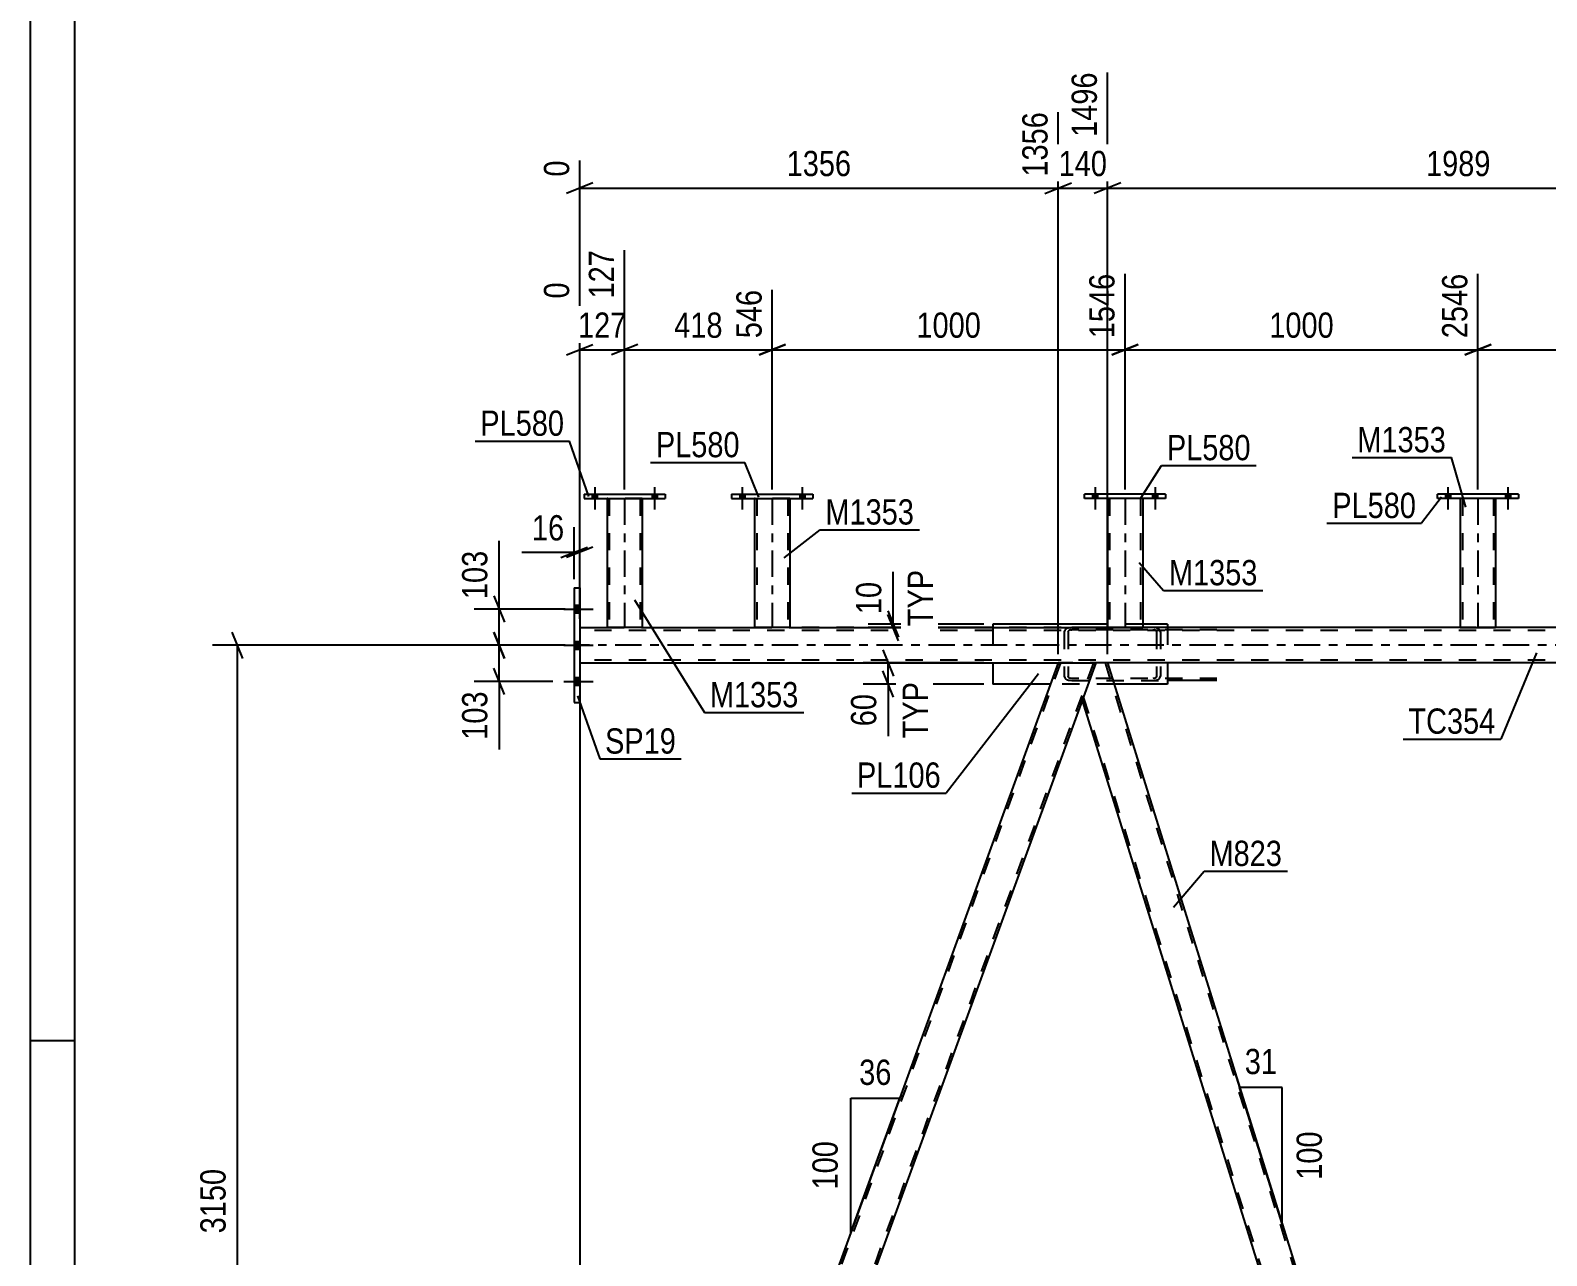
# Model space of a CAD drawing. Header units: millimetres. Extents: x -857 to 332, y -866 to -25.
# Drawn here: x -856.6 to -684.7, y -741.4 to -602.5 of the extents above; entities that cross this region are included whole.
import ezdxf

# ---------------------------------------------------------------- set-up
doc = ezdxf.new("R2010")
doc.units = ezdxf.units.MM
doc.linetypes.add('DXK_LINE_DOT2', pattern=[3.9198, 1.9599, -1.9599])
doc.linetypes.add('DXK_LINE_DOT3', pattern=[5.9187, 2.979, -0.9799, 0.9799, -0.9799])
doc.styles.add('Arial Narrow', font='ARIALN.TTF', dxfattribs={"height": 0.2})

# ---------------------------------------------------------------- blocks, each defined once
blk = doc.blocks.new('Unknown-570388934-1134')
at = {"color": 5, "linetype": 'Continuous'}
for p, q in [((-856.65, -25.05), (-856.65, -866.05)), ((-851.65, -30.05), (-851.65, -861.05)), ((-851.65, -717.05), (-856.65, -717.05))]:
    blk.add_line(p, q, dxfattribs=at)
blk = doc.blocks.new('Bolt-570388934-6770 - 6647')
at = {"linetype": 'Continuous'}
for points in [[(-735.66, -655.11), (-736.22, -655.11), (-736.22, -655.59), (-735.66, -655.59)], [(-735.66, -655.11), (-736.22, -655.11), (-736.22, -655.59), (-735.66, -655.59)], [(-728.86, -655.11), (-729.42, -655.11), (-729.42, -655.59), (-728.86, -655.59)], [(-728.86, -655.11), (-729.42, -655.11), (-729.42, -655.59), (-728.86, -655.59)]]:
    blk.add_hatch(color=1, dxfattribs=at).paths.add_polyline_path(points)
at = {"color": 1, "linetype": 'Continuous'}
for p, q in [((-735.94, -654.31), (-735.94, -656.83)), ((-735.94, -654.31), (-735.94, -656.83)), ((-729.14, -654.31), (-729.14, -656.83)), ((-729.14, -654.31), (-729.14, -656.83)), ((-736.22, -655.11), (-736.22, -655.59)), ((-736.22, -655.11), (-736.22, -655.59)), ((-735.66, -655.11), (-735.66, -655.59)), ((-735.66, -655.11), (-735.66, -655.59)), ((-729.42, -655.11), (-729.42, -655.59)), ((-729.42, -655.11), (-729.42, -655.59)), ((-728.86, -655.11), (-728.86, -655.59)), ((-728.86, -655.11), (-728.86, -655.59))]:
    blk.add_line(p, q, dxfattribs=at)
blk = doc.blocks.new('Bolt-570388934-6667 - 6647')
at = {"linetype": 'Continuous'}
for points in [[(-795, -667.69), (-795, -668.57), (-794.36, -668.57), (-794.36, -667.69)], [(-795, -667.69), (-795, -668.57), (-794.36, -668.57), (-794.36, -667.69)], [(-795, -667.69), (-795, -668.57), (-794.36, -668.57), (-794.36, -667.69)], [(-795, -671.79), (-795, -672.67), (-794.36, -672.67), (-794.36, -671.79)], [(-795, -671.79), (-795, -672.67), (-794.36, -672.67), (-794.36, -671.79)], [(-795, -675.89), (-795, -676.77), (-794.36, -676.77), (-794.36, -675.89)], [(-795, -675.89), (-795, -676.77), (-794.36, -676.77), (-794.36, -675.89)], [(-795, -675.89), (-795, -676.77), (-794.36, -676.77), (-794.36, -675.89)]]:
    blk.add_hatch(color=1, dxfattribs=at).paths.add_polyline_path(points)
at = {"color": 1, "linetype": 'Continuous'}
for p, q in [((-796.16, -668.13), (-792.84, -668.13)), ((-796.16, -668.13), (-792.84, -668.13)), ((-796.16, -668.13), (-792.84, -668.13)), ((-795, -667.69), (-794.36, -667.69)), ((-795, -667.69), (-794.36, -667.69)), ((-795, -667.69), (-794.36, -667.69)), ((-795, -668.57), (-794.36, -668.57)), ((-795, -668.57), (-794.36, -668.57)), ((-795, -668.57), (-794.36, -668.57)), ((-795, -671.79), (-794.36, -671.79)), ((-795, -671.79), (-794.36, -671.79)), ((-796.16, -672.23), (-792.84, -672.23)), ((-796.16, -672.23), (-792.84, -672.23)), ((-795, -672.67), (-794.36, -672.67)), ((-795, -672.67), (-794.36, -672.67)), ((-796.16, -676.33), (-792.84, -676.33)), ((-796.16, -676.33), (-792.84, -676.33)), ((-796.16, -676.33), (-792.84, -676.33)), ((-795, -675.89), (-794.36, -675.89)), ((-795, -675.89), (-794.36, -675.89)), ((-795, -675.89), (-794.36, -675.89)), ((-795, -676.77), (-794.36, -676.77)), ((-795, -676.77), (-794.36, -676.77)), ((-795, -676.77), (-794.36, -676.77))]:
    blk.add_line(p, q, dxfattribs=at)
blk = doc.blocks.new('Part-570388934-6789 - 6647')
at = {"color": 7, "linetype": 'DXK_LINE_DOT2'}
for p, q in [((-738.57, -670.23), (-738.9, -670.26)), ((-722.12, -670.23), (-738.57, -670.23)), ((-729.07, -670.26), (-729.4, -670.23)), ((-739.38, -670.52), (-739.44, -670.71)), ((-739.44, -670.71), (-739.44, -675.75)), ((-739.01, -670.71), (-738.97, -670.62)), ((-739.01, -670.71), (-739.01, -675.75)), ((-738.74, -670.49), (-738.57, -670.47)), ((-722.12, -670.47), (-738.57, -670.47)), ((-729.4, -670.47), (-729.23, -670.49)), ((-729, -670.62), (-728.96, -670.71)), ((-728.96, -670.71), (-728.96, -675.75)), ((-728.53, -670.71), (-728.59, -670.52)), ((-728.53, -670.71), (-728.53, -675.75)), ((-739.44, -675.75), (-739.38, -675.93)), ((-738.97, -675.84), (-739.01, -675.75)), ((-738.9, -676.19), (-738.57, -676.23)), ((-738.57, -675.99), (-738.74, -675.97)), ((-722.12, -675.99), (-738.57, -675.99)), ((-738.57, -676.23), (-727.73, -676.23)), ((-729.23, -675.97), (-729.4, -675.99)), ((-729.4, -676.23), (-729.07, -676.19)), ((-728.96, -675.75), (-729, -675.84)), ((-728.59, -675.93), (-728.53, -675.75))]:
    blk.add_line(p, q, dxfattribs=at)
at = {"color": 2, "linetype": 'Continuous'}
blk.add_line((-722.12, -676.23), (-727.73, -676.23), dxfattribs=at)
at = {"color": 7, "linetype": 'DXK_LINE_DOT2'}
for centre, radius, start, end in [((-738.77, -671.07), 0.817, 99.5183, 138.064), ((-729.2, -671.07), 0.817, 41.9361, 80.4818), ((-738.67, -670.89), 0.409, 99.5183, 138.064), ((-729.3, -670.89), 0.409, 41.9361, 80.4818), ((-738.77, -675.39), 0.817, 221.9361, 260.4818), ((-738.67, -675.57), 0.409, 221.9361, 260.4818), ((-729.3, -675.57), 0.409, 279.5183, 318.064), ((-729.2, -675.39), 0.817, 279.5183, 318.064)]:
    blk.add_arc(centre, radius, start, end, dxfattribs=at)
blk = doc.blocks.new('Part-570388934-6737 - 6647')
at = {"color": 2, "linetype": 'Continuous'}
for p, q in [((-794.36, -670.23), (-791.27, -670.23)), ((-787.27, -670.23), (-774.54, -670.23)), ((-770.54, -670.23), (-734.54, -670.23)), ((-694.54, -670.23), (-730.54, -670.23)), ((-654.54, -670.23), (-690.54, -670.23)), ((-794.36, -674.23), (-740.13, -674.23)), ((-654.99, -674.23), (-734.55, -674.23))]:
    blk.add_line(p, q, dxfattribs=at)
at = {"color": 7, "linetype": 'DXK_LINE_DOT2'}
for p, q in [((-794.36, -670.23), (-794.36, -674.23)), ((-791.27, -670.23), (-787.27, -670.23)), ((-112.62, -670.23), (-774.54, -670.23)), ((-774.54, -670.23), (-770.54, -670.23)), ((-730.54, -670.23), (-734.54, -670.23)), ((-690.54, -670.23), (-694.54, -670.23)), ((-112.62, -670.55), (-794.36, -670.55)), ((-112.62, -673.91), (-794.36, -673.91)), ((-734.55, -674.23), (-740.13, -674.23))]:
    blk.add_line(p, q, dxfattribs=at)
at = {"color": 7, "linetype": 'DXK_LINE_DOT3'}
blk.add_line((-112.62, -672.23), (-794.36, -672.23), dxfattribs=at)
blk = doc.blocks.new('Bolt-570388934-6817 - 6647')
at = {"linetype": 'Continuous'}
for points in [[(-792.39, -655.11), (-792.95, -655.11), (-792.95, -655.59), (-792.39, -655.59)], [(-792.39, -655.11), (-792.95, -655.11), (-792.95, -655.59), (-792.39, -655.59)], [(-785.59, -655.11), (-786.15, -655.11), (-786.15, -655.59), (-785.59, -655.59)], [(-785.59, -655.11), (-786.15, -655.11), (-786.15, -655.59), (-785.59, -655.59)]]:
    blk.add_hatch(color=1, dxfattribs=at).paths.add_polyline_path(points)
at = {"color": 1, "linetype": 'Continuous'}
for p, q in [((-792.67, -654.31), (-792.67, -656.83)), ((-792.67, -654.31), (-792.67, -656.83)), ((-785.87, -654.31), (-785.87, -656.83)), ((-785.87, -654.31), (-785.87, -656.83)), ((-792.95, -655.11), (-792.95, -655.59)), ((-792.95, -655.11), (-792.95, -655.59)), ((-792.39, -655.11), (-792.39, -655.59)), ((-792.39, -655.11), (-792.39, -655.59)), ((-786.15, -655.11), (-786.15, -655.59)), ((-786.15, -655.11), (-786.15, -655.59)), ((-785.59, -655.11), (-785.59, -655.59)), ((-785.59, -655.11), (-785.59, -655.59))]:
    blk.add_line(p, q, dxfattribs=at)
blk = doc.blocks.new('Part-570388934-7149 - 6647')
at = {"color": 2, "linetype": 'Continuous'}
for p, q in [((-734.54, -655.59), (-734.54, -670.23)), ((-730.54, -655.59), (-730.54, -670.23)), ((-734.54, -670.23), (-730.54, -670.23))]:
    blk.add_line(p, q, dxfattribs=at)
at = {"color": 7, "linetype": 'DXK_LINE_DOT2'}
for p, q in [((-730.54, -655.59), (-734.54, -655.59)), ((-734.54, -655.59), (-734.5, -655.59)), ((-734.3, -655.59), (-734.3, -670.23)), ((-730.78, -655.59), (-730.78, -670.23)), ((-730.83, -670.23), (-730.8, -670.23)), ((-730.8, -670.23), (-730.83, -670.23)), ((-730.78, -670.23), (-730.8, -670.23)), ((-730.8, -670.23), (-730.78, -670.23))]:
    blk.add_line(p, q, dxfattribs=at)
at = {"color": 7, "linetype": 'DXK_LINE_DOT3'}
blk.add_line((-732.54, -655.59), (-732.54, -670.23), dxfattribs=at)
blk = doc.blocks.new('Bolt-570388934-6780 - 6647')
at = {"linetype": 'Continuous'}
for points in [[(-695.66, -655.11), (-696.22, -655.11), (-696.22, -655.59), (-695.66, -655.59)], [(-695.66, -655.11), (-696.22, -655.11), (-696.22, -655.59), (-695.66, -655.59)], [(-688.86, -655.11), (-689.42, -655.11), (-689.42, -655.59), (-688.86, -655.59)], [(-688.86, -655.11), (-689.42, -655.11), (-689.42, -655.59), (-688.86, -655.59)]]:
    blk.add_hatch(color=1, dxfattribs=at).paths.add_polyline_path(points)
at = {"color": 1, "linetype": 'Continuous'}
for p, q in [((-695.94, -654.31), (-695.94, -656.83)), ((-695.94, -654.31), (-695.94, -656.83)), ((-689.14, -654.31), (-689.14, -656.83)), ((-689.14, -654.31), (-689.14, -656.83)), ((-696.22, -655.11), (-696.22, -655.59)), ((-696.22, -655.11), (-696.22, -655.59)), ((-695.66, -655.11), (-695.66, -655.59)), ((-695.66, -655.11), (-695.66, -655.59)), ((-689.42, -655.11), (-689.42, -655.59)), ((-689.42, -655.11), (-689.42, -655.59)), ((-688.86, -655.11), (-688.86, -655.59)), ((-688.86, -655.11), (-688.86, -655.59))]:
    blk.add_line(p, q, dxfattribs=at)
blk = doc.blocks.new('Bolt-570388934-6787 - 6647')
at = {"linetype": 'Continuous'}
for points in [[(-775.66, -655.11), (-776.22, -655.11), (-776.22, -655.59), (-775.66, -655.59)], [(-775.66, -655.11), (-776.22, -655.11), (-776.22, -655.59), (-775.66, -655.59)], [(-768.86, -655.11), (-769.42, -655.11), (-769.42, -655.59), (-768.86, -655.59)], [(-768.86, -655.11), (-769.42, -655.11), (-769.42, -655.59), (-768.86, -655.59)]]:
    blk.add_hatch(color=1, dxfattribs=at).paths.add_polyline_path(points)
at = {"color": 1, "linetype": 'Continuous'}
for p, q in [((-775.94, -654.31), (-775.94, -656.83)), ((-775.94, -654.31), (-775.94, -656.83)), ((-769.14, -654.31), (-769.14, -656.83)), ((-769.14, -654.31), (-769.14, -656.83)), ((-776.22, -655.11), (-776.22, -655.59)), ((-776.22, -655.11), (-776.22, -655.59)), ((-775.66, -655.11), (-775.66, -655.59)), ((-775.66, -655.11), (-775.66, -655.59)), ((-769.42, -655.11), (-769.42, -655.59)), ((-769.42, -655.11), (-769.42, -655.59)), ((-768.86, -655.11), (-768.86, -655.59)), ((-768.86, -655.11), (-768.86, -655.59))]:
    blk.add_line(p, q, dxfattribs=at)
blk = doc.blocks.new('Part-570388934-6930 - 6647')
at = {"color": 2, "linetype": 'Continuous'}
for p, q in [((-747.54, -669.83), (-747.54, -670.23)), ((-734.54, -669.83), (-747.54, -669.83)), ((-727.73, -669.83), (-730.54, -669.83)), ((-727.73, -669.83), (-727.73, -670.23)), ((-747.54, -674.23), (-747.54, -676.63)), ((-727.73, -674.23), (-727.73, -676.63)), ((-741, -676.63), (-747.54, -676.63)), ((-727.73, -676.63), (-733.8, -676.63))]:
    blk.add_line(p, q, dxfattribs=at)
at = {"color": 7, "linetype": 'DXK_LINE_DOT2'}
for p, q in [((-747.54, -670.23), (-747.54, -674.23)), ((-730.54, -669.83), (-734.54, -669.83)), ((-727.73, -670.23), (-727.73, -674.23)), ((-733.8, -676.63), (-741, -676.63))]:
    blk.add_line(p, q, dxfattribs=at)
blk = doc.blocks.new('Part-570388934-7017 - 6647')
at = {"color": 2, "linetype": 'Continuous'}
for p, q in [((-735.87, -674.23), (-737.42, -678.48)), ((-734.55, -674.23), (-735.87, -674.23)), ((-734.55, -674.23), (-697.85, -791.98)), ((-737.42, -678.48), (-701.03, -795.23)), ((-699.03, -795.23), (-697.85, -791.98))]:
    blk.add_line(p, q, dxfattribs=at)
at = {"color": 7, "linetype": 'DXK_LINE_DOT2'}
for p, q in [((-734.8, -674.23), (-697.98, -792.35)), ((-737.28, -678.11), (-700.77, -795.23)), ((-697.85, -791.98), (-698.12, -792.72)), ((-701.03, -795.23), (-699.03, -795.23))]:
    blk.add_line(p, q, dxfattribs=at)
blk = doc.blocks.new('Part-570388934-7085 - 6647')
at = {"color": 2, "linetype": 'Continuous'}
for p, q in [((-795, -665.73), (-795, -678.73)), ((-795, -665.73), (-794.36, -665.73)), ((-794.36, -665.73), (-794.36, -678.73)), ((-795, -678.73), (-794.36, -678.73))]:
    blk.add_line(p, q, dxfattribs=at)
blk = doc.blocks.new('Part-570388934-7114 - 6647')
at = {"color": 2, "linetype": 'Continuous'}
for p, q in [((-687.94, -655.11), (-697.14, -655.11)), ((-697.14, -655.59), (-697.14, -655.11)), ((-687.94, -655.59), (-697.14, -655.59)), ((-687.94, -655.11), (-687.94, -655.59))]:
    blk.add_line(p, q, dxfattribs=at)
blk = doc.blocks.new('Part-570388934-7122 - 6647')
at = {"color": 2, "linetype": 'Continuous'}
for p, q in [((-774.54, -655.59), (-774.54, -670.23)), ((-770.54, -655.59), (-770.54, -670.23)), ((-770.54, -670.23), (-774.54, -670.23))]:
    blk.add_line(p, q, dxfattribs=at)
at = {"color": 7, "linetype": 'DXK_LINE_DOT2'}
for p, q in [((-770.54, -655.59), (-774.54, -655.59)), ((-774.54, -655.59), (-774.5, -655.59)), ((-774.3, -655.59), (-774.3, -670.23)), ((-770.78, -655.59), (-770.78, -670.23)), ((-774.3, -670.23), (-774.28, -670.23)), ((-774.28, -670.23), (-774.24, -670.23)), ((-774.24, -670.23), (-774.23, -670.23))]:
    blk.add_line(p, q, dxfattribs=at)
at = {"color": 7, "linetype": 'DXK_LINE_DOT3'}
blk.add_line((-772.54, -655.59), (-772.54, -670.23), dxfattribs=at)
blk = doc.blocks.new('Part-570388934-7137 - 6647')
at = {"color": 2, "linetype": 'Continuous'}
for p, q in [((-694.54, -655.59), (-694.54, -670.23)), ((-690.54, -655.59), (-690.54, -670.23)), ((-694.54, -670.23), (-690.54, -670.23))]:
    blk.add_line(p, q, dxfattribs=at)
at = {"color": 7, "linetype": 'DXK_LINE_DOT2'}
for p, q in [((-690.54, -655.59), (-694.54, -655.59)), ((-694.54, -655.59), (-694.5, -655.59)), ((-694.3, -655.59), (-694.3, -670.23)), ((-690.78, -655.59), (-690.78, -670.23)), ((-690.83, -670.23), (-690.8, -670.23)), ((-690.8, -670.23), (-690.83, -670.23)), ((-690.78, -670.23), (-690.8, -670.23)), ((-690.8, -670.23), (-690.78, -670.23))]:
    blk.add_line(p, q, dxfattribs=at)
at = {"color": 7, "linetype": 'DXK_LINE_DOT3'}
blk.add_line((-692.54, -655.59), (-692.54, -670.23), dxfattribs=at)
blk = doc.blocks.new('Part-570388934-7143 - 6647')
at = {"color": 2, "linetype": 'Continuous'}
for p, q in [((-727.94, -655.11), (-737.14, -655.11)), ((-737.14, -655.59), (-737.14, -655.11)), ((-727.94, -655.59), (-737.14, -655.59)), ((-727.94, -655.11), (-727.94, -655.59))]:
    blk.add_line(p, q, dxfattribs=at)
blk = doc.blocks.new('Part-570388934-7195 - 6647')
at = {"color": 7, "linetype": 'DXK_LINE_DOT2'}
for p, q in [((-654.74, -674.23), (-698.78, -795.23)), ((-650.99, -674.23), (-695.03, -795.23)), ((-650.73, -674.23), (-652.28, -678.48)), ((-697.85, -791.98), (-699.03, -795.23)), ((-694.77, -795.23), (-699.03, -795.23))]:
    blk.add_line(p, q, dxfattribs=at)
at = {"color": 2, "linetype": 'Continuous'}
for p, q in [((-654.99, -674.23), (-697.85, -791.98)), ((-654.99, -674.23), (-650.73, -674.23)), ((-652.28, -678.48), (-694.77, -795.23))]:
    blk.add_line(p, q, dxfattribs=at)
blk = doc.blocks.new('Part-570388934-7224 - 6647')
at = {"color": 2, "linetype": 'Continuous'}
for p, q in [((-777.14, -655.11), (-777.14, -655.59)), ((-777.14, -655.11), (-767.94, -655.11)), ((-777.14, -655.59), (-767.94, -655.59)), ((-767.94, -655.11), (-767.94, -655.59))]:
    blk.add_line(p, q, dxfattribs=at)
blk = doc.blocks.new('Part-570388934-7293 - 6647')
at = {"color": 2, "linetype": 'Continuous'}
for p, q in [((-740.13, -674.23), (-784.17, -795.23)), ((-740.13, -674.23), (-735.87, -674.23)), ((-737.42, -678.48), (-779.91, -795.23))]:
    blk.add_line(p, q, dxfattribs=at)
at = {"color": 7, "linetype": 'DXK_LINE_DOT2'}
for p, q in [((-739.87, -674.23), (-783.91, -795.23)), ((-736.12, -674.23), (-780.16, -795.23)), ((-735.87, -674.23), (-737.42, -678.48)), ((-784.17, -795.23), (-779.91, -795.23))]:
    blk.add_line(p, q, dxfattribs=at)
blk = doc.blocks.new('Part-570388934-7313 - 6647')
at = {"color": 2, "linetype": 'Continuous'}
for p, q in [((-793.87, -655.11), (-793.87, -655.59)), ((-793.87, -655.11), (-784.67, -655.11)), ((-793.87, -655.59), (-784.67, -655.59)), ((-784.67, -655.11), (-784.67, -655.59))]:
    blk.add_line(p, q, dxfattribs=at)
blk = doc.blocks.new('Part-570388934-7323 - 6647')
at = {"color": 2, "linetype": 'Continuous'}
for p, q in [((-791.27, -655.59), (-791.27, -670.23)), ((-787.27, -655.59), (-787.27, -670.23)), ((-787.27, -670.23), (-791.27, -670.23))]:
    blk.add_line(p, q, dxfattribs=at)
at = {"color": 7, "linetype": 'DXK_LINE_DOT2'}
for p, q in [((-787.27, -655.59), (-791.27, -655.59)), ((-791.27, -655.59), (-791.23, -655.59)), ((-791.03, -655.59), (-791.03, -670.23)), ((-787.51, -655.59), (-787.51, -670.23)), ((-791.03, -670.23), (-791.01, -670.23)), ((-791.01, -670.23), (-790.97, -670.23)), ((-790.97, -670.23), (-790.96, -670.23))]:
    blk.add_line(p, q, dxfattribs=at)
at = {"color": 7, "linetype": 'DXK_LINE_DOT3'}
blk.add_line((-789.27, -655.59), (-789.27, -670.23), dxfattribs=at)
blk = doc.blocks.new('StraightDimension-570388934-8468 - 6647')
at = {"color": 7, "linetype": 'Continuous'}
for p, q in [((-804.09, -670.73), (-802.89, -673.73)), ((-796, -672.23), (-806.34, -672.23)), ((-803.49, -676.33), (-803.49, -672.23)), ((-802.89, -677.83), (-804.09, -674.83)), ((-797.4, -676.33), (-806.34, -676.33))]:
    blk.add_line(p, q, dxfattribs=at)
at = {"color": 0}
blk.add_wipeout([(-804.24, -676.85), (-808.44, -676.85), (-808.44, -683.54), (-804.24, -683.54)], dxfattribs=at)
at = {"color": 7, "linetype": 'Continuous'}
blk.add_line((-803.49, -676.33), (-803.49, -684.06), dxfattribs=at)
blk.add_line((-803.49, -676.33), (-803.49, -684.06), dxfattribs=at)
at = {"color": 3, "style": 'Arial Narrow'}
blk.add_text('103', height=2.863, rotation=90.0002, dxfattribs=at).set_placement((-804.84, -682.94))
blk = doc.blocks.new('StraightDimension-570388934-7994 - 6647')
at = {"color": 7, "linetype": 'Continuous'}
for p, q in [((-734.54, -673.23), (-734.54, -607.3)), ((-654.99, -673.23), (-654.99, -611.8)), ((-733.04, -619.81), (-736.04, -621.01)), ((-734.54, -620.41), (-654.99, -620.41)), ((-656.49, -621.01), (-653.49, -619.81))]:
    blk.add_line(p, q, dxfattribs=at)
at = {"color": 0, "linetype": 'Continuous'}
blk.add_wipeout([(-655.59, -611.2), (-659.79, -611.2), (-659.79, -619.71), (-655.59, -619.71)], dxfattribs=at)
at = {"color": 0}
blk.add_wipeout([(-690.51, -619.66), (-690.51, -615.46), (-699.02, -615.46), (-699.02, -619.66)], dxfattribs=at)
at = {"color": 3, "linetype": 'Continuous', "style": 'Arial Narrow'}
blk.add_text('3484', height=2.863, rotation=90.0002, dxfattribs=at).set_placement((-656.19, -619.11))
at = {"color": 3, "style": 'Arial Narrow'}
blk.add_text('1989', height=2.863, dxfattribs=at).set_placement((-698.42, -619.06))
blk = doc.blocks.new('StraightDimension-570388934-8224 - 6647')
at = {"color": 7, "linetype": 'Continuous'}
for p, q in [((-794.36, -675.23), (-794.36, -755.44)), ((-816.26, -794.23), (-816.26, -750.19)), ((-814.76, -752.44), (-817.76, -753.64)), ((-795.86, -753.64), (-792.86, -752.44)), ((-816.26, -753.04), (-794.36, -753.04))]:
    blk.add_line(p, q, dxfattribs=at)
at = {"color": 0}
blk.add_wipeout([(-801.06, -752.29), (-801.06, -748.09), (-809.57, -748.09), (-809.57, -752.29)], dxfattribs=at)
at = {"color": 3, "style": 'Arial Narrow'}
blk.add_text('1328', height=2.863, dxfattribs=at).set_placement((-808.97, -751.69))
blk = doc.blocks.new('StraightDimension-570388934-8323 - 6647')
at = {"color": 7, "linetype": 'Continuous'}
for p, q in [((-732.54, -654.59), (-732.54, -630.12)), ((-772.54, -654.59), (-772.54, -631.95)), ((-771.04, -638.13), (-774.04, -639.33)), ((-772.54, -638.73), (-732.54, -638.73)), ((-734.04, -639.33), (-731.04, -638.13))]:
    blk.add_line(p, q, dxfattribs=at)
at = {"color": 0, "linetype": 'Continuous'}
blk.add_wipeout([(-733.14, -629.52), (-737.34, -629.52), (-737.34, -638.03), (-733.14, -638.03)], dxfattribs=at)
at = {"color": 0}
blk.add_wipeout([(-748.28, -637.98), (-748.28, -633.78), (-756.79, -633.78), (-756.79, -637.98)], dxfattribs=at)
at = {"color": 3, "linetype": 'Continuous', "style": 'Arial Narrow'}
blk.add_text('1546', height=2.863, rotation=90.0002, dxfattribs=at).set_placement((-733.74, -637.43))
at = {"color": 3, "style": 'Arial Narrow'}
blk.add_text('1000', height=2.863, dxfattribs=at).set_placement((-756.19, -637.38))
blk = doc.blocks.new('StraightDimension-570388934-8255 - 6647')
at = {"color": 7, "linetype": 'Continuous'}
for p, q in [((-760, -672.73), (-758.8, -675.73)), ((-748.54, -674.23), (-762.25, -674.23)), ((-758.8, -678.13), (-760, -675.13)), ((-759.4, -676.63), (-759.4, -674.23)), ((-748.54, -676.63), (-762.25, -676.63))]:
    blk.add_line(p, q, dxfattribs=at)
at = {"color": 0}
blk.add_wipeout([(-760.15, -677.15), (-764.35, -677.15), (-764.35, -682.01), (-760.15, -682.01)], dxfattribs=at)
at = {"color": 0, "linetype": 'Continuous'}
blk.add_wipeout([(-754.3, -675.79), (-758.5, -675.79), (-758.5, -683.38), (-754.3, -683.38)], dxfattribs=at)
at = {"color": 7, "linetype": 'Continuous'}
blk.add_line((-759.4, -676.63), (-759.4, -682.53), dxfattribs=at)
blk.add_line((-759.4, -676.63), (-759.4, -682.53), dxfattribs=at)
at = {"color": 3, "linetype": 'Continuous', "style": 'Arial Narrow'}
blk.add_text('TYP', height=2.863, rotation=90.0002, dxfattribs=at).set_placement((-754.9, -682.78))
at = {"color": 3, "style": 'Arial Narrow'}
blk.add_text('60', height=2.863, rotation=90.0002, dxfattribs=at).set_placement((-760.75, -681.41))
blk = doc.blocks.new('StraightDimension-570388934-7413 - 6647')
at = {"color": 7, "linetype": 'Continuous'}
for p, q in [((-795, -664.73), (-795, -658.85)), ((-794.36, -664.73), (-794.36, -658.85)), ((-796.5, -662.3), (-793.5, -661.1)), ((-792.86, -661.1), (-795.86, -662.3)), ((-795, -661.7), (-794.36, -661.7))]:
    blk.add_line(p, q, dxfattribs=at)
at = {"color": 0}
blk.add_wipeout([(-795.53, -660.95), (-795.53, -656.75), (-800.38, -656.75), (-800.38, -660.95)], dxfattribs=at)
at = {"color": 7, "linetype": 'Continuous'}
blk.add_line((-795, -661.7), (-800.91, -661.7), dxfattribs=at)
blk.add_line((-795, -661.7), (-800.91, -661.7), dxfattribs=at)
at = {"color": 3, "style": 'Arial Narrow'}
blk.add_text('16', height=2.863, dxfattribs=at).set_placement((-799.78, -660.35))
blk = doc.blocks.new('AngleDimension-570388934-8199 - 6647')
at = {"color": 7, "linetype": 'Continuous'}
for p, q in [((-763.62, -723.56), (-758.08, -723.56)), ((-763.62, -738.78), (-758.08, -723.56)), ((-763.62, -738.78), (-763.62, -723.56)), ((-757.93, -723.13), (-758.08, -723.56))]:
    blk.add_line(p, q, dxfattribs=at)
at = {"color": 0}
blk.add_wipeout([(-764.52, -727.82), (-768.72, -727.82), (-768.72, -734.51), (-764.52, -734.51)], dxfattribs=at)
at = {"color": 3, "style": 'Arial Narrow'}
blk.add_text('100', height=2.863, rotation=90.0002, dxfattribs=at).set_placement((-765.12, -733.91))
at = {"color": 0}
blk.add_wipeout([(-758.42, -722.66), (-758.42, -718.46), (-763.28, -718.46), (-763.28, -722.66)], dxfattribs=at)
at = {"color": 3, "style": 'Arial Narrow'}
blk.add_text('36', height=2.863, dxfattribs=at).set_placement((-762.68, -722.06))
blk = doc.blocks.new('StraightDimension-570388934-7721 - 6647')
at = {"color": 7, "linetype": 'Continuous'}
for p, q in [((-832.56, -673.73), (-833.76, -670.73)), ((-796, -672.23), (-836.01, -672.23)), ((-833.16, -798.23), (-833.16, -672.23)), ((-833.76, -796.73), (-832.56, -799.73)), ((-818.06, -798.23), (-836.01, -798.23))]:
    blk.add_line(p, q, dxfattribs=at)
at = {"color": 0}
blk.add_wipeout([(-833.91, -730.97), (-838.11, -730.97), (-838.11, -739.48), (-833.91, -739.48)], dxfattribs=at)
at = {"color": 3, "style": 'Arial Narrow'}
blk.add_text('3150', height=2.863, rotation=90.0002, dxfattribs=at).set_placement((-834.51, -738.88))
blk = doc.blocks.new('StraightDimension-570388934-7731 - 6647')
at = {"color": 7, "linetype": 'Continuous'}
for p, q in [((-740.13, -673.23), (-740.13, -611.8)), ((-794.36, -669.23), (-794.36, -617.28)), ((-792.86, -619.81), (-795.86, -621.01)), ((-794.36, -620.41), (-740.13, -620.41)), ((-741.63, -621.01), (-738.63, -619.81))]:
    blk.add_line(p, q, dxfattribs=at)
at = {"color": 0, "linetype": 'Continuous'}
for points in [[(-740.73, -611.2), (-744.93, -611.2), (-744.93, -619.71), (-740.73, -619.71)], [(-794.96, -616.68), (-799.16, -616.68), (-799.16, -619.71), (-794.96, -619.71)]]:
    blk.add_wipeout(points, dxfattribs=at)
at = {"color": 0}
blk.add_wipeout([(-762.99, -619.66), (-762.99, -615.46), (-771.5, -615.46), (-771.5, -619.66)], dxfattribs=at)
at = {"color": 3, "linetype": 'Continuous', "style": 'Arial Narrow'}
for s, height, p in [('1356', 2.863, (-741.33, -619.11)), ('0', 2.86, (-795.56, -619.11))]:
    blk.add_text(s, height=height, rotation=90.0002, dxfattribs=at).set_placement(p)
at = {"color": 3, "style": 'Arial Narrow'}
blk.add_text('1356', height=2.863, dxfattribs=at).set_placement((-770.9, -619.06))
blk = doc.blocks.new('StraightDimension-570388934-8013 - 6647')
at = {"color": 7, "linetype": 'Continuous'}
for p, q in [((-734.54, -673.23), (-734.54, -607.3)), ((-740.13, -673.23), (-740.13, -611.8)), ((-741.63, -621.01), (-738.63, -619.81)), ((-740.13, -620.41), (-734.54, -620.41)), ((-733.04, -619.81), (-736.04, -621.01))]:
    blk.add_line(p, q, dxfattribs=at)
at = {"color": 0}
blk.add_wipeout([(-733.99, -619.66), (-733.99, -615.46), (-740.67, -615.46), (-740.67, -619.66)], dxfattribs=at)
at = {"color": 3, "style": 'Arial Narrow'}
blk.add_text('140', height=2.863, dxfattribs=at).set_placement((-740.07, -619.06))
at = {"color": 0, "linetype": 'Continuous'}
blk.add_wipeout([(-735.14, -606.7), (-739.34, -606.7), (-739.34, -615.21), (-735.14, -615.21)], dxfattribs=at)
at = {"color": 3, "linetype": 'Continuous', "style": 'Arial Narrow'}
blk.add_text('1496', height=2.863, rotation=90.0002, dxfattribs=at).set_placement((-735.74, -614.61))
blk = doc.blocks.new('AngleDimension-570388934-8180 - 6647')
at = {"color": 7, "linetype": 'Continuous'}
for p, q in [((-720.08, -720.67), (-719.56, -722.34)), ((-714.73, -722.34), (-719.56, -722.34)), ((-714.73, -737.8), (-719.56, -722.34)), ((-714.73, -737.8), (-714.73, -722.34))]:
    blk.add_line(p, q, dxfattribs=at)
at = {"color": 0}
blk.add_wipeout([(-709.63, -726.73), (-713.83, -726.73), (-713.83, -733.41), (-709.63, -733.41)], dxfattribs=at)
at = {"color": 3, "style": 'Arial Narrow'}
blk.add_text('100', height=2.863, rotation=90.0002, dxfattribs=at).set_placement((-710.23, -732.81))
at = {"color": 0}
blk.add_wipeout([(-714.72, -721.44), (-714.72, -717.24), (-719.57, -717.24), (-719.57, -721.44)], dxfattribs=at)
at = {"color": 3, "style": 'Arial Narrow'}
blk.add_text('31', height=2.863, dxfattribs=at).set_placement((-718.97, -720.84))
blk = doc.blocks.new('StraightDimension-570388934-8238 - 6647')
at = {"color": 7, "linetype": 'Continuous'}
for p, q in [((-759.43, -668.33), (-758.23, -671.33)), ((-748.54, -669.83), (-761.68, -669.83)), ((-748.54, -670.23), (-761.68, -670.23)), ((-758.23, -671.73), (-759.43, -668.73)), ((-758.83, -670.23), (-758.83, -669.83))]:
    blk.add_line(p, q, dxfattribs=at)
at = {"color": 0, "linetype": 'Continuous'}
blk.add_wipeout([(-753.73, -663.08), (-757.93, -663.08), (-757.93, -670.67), (-753.73, -670.67)], dxfattribs=at)
at = {"color": 0}
blk.add_wipeout([(-759.58, -664.45), (-763.78, -664.45), (-763.78, -669.3), (-759.58, -669.3)], dxfattribs=at)
at = {"color": 7, "linetype": 'Continuous'}
blk.add_line((-758.83, -669.83), (-758.83, -663.92), dxfattribs=at)
blk.add_line((-758.83, -669.83), (-758.83, -663.92), dxfattribs=at)
at = {"color": 3, "style": 'Arial Narrow'}
blk.add_text('10', height=2.863, rotation=90.0002, dxfattribs=at).set_placement((-760.18, -668.7))
at = {"color": 3, "linetype": 'Continuous', "style": 'Arial Narrow'}
blk.add_text('TYP', height=2.863, rotation=90.0002, dxfattribs=at).set_placement((-754.33, -670.07))
blk = doc.blocks.new('StraightDimension-570388934-8309 - 6647')
at = {"color": 7, "linetype": 'Continuous'}
for p, q in [((-789.27, -654.59), (-789.27, -627.45)), ((-794.36, -669.23), (-794.36, -631.1)), ((-795.86, -639.33), (-792.86, -638.13)), ((-794.36, -638.73), (-789.27, -638.73)), ((-787.77, -638.13), (-790.77, -639.33))]:
    blk.add_line(p, q, dxfattribs=at)
at = {"color": 0}
blk.add_wipeout([(-788.47, -637.98), (-788.47, -633.78), (-795.16, -633.78), (-795.16, -637.98)], dxfattribs=at)
at = {"color": 3, "style": 'Arial Narrow'}
blk.add_text('127', height=2.863, dxfattribs=at).set_placement((-794.56, -637.38))
at = {"color": 0, "linetype": 'Continuous'}
for points in [[(-789.87, -626.85), (-794.07, -626.85), (-794.07, -633.53), (-789.87, -633.53)], [(-794.96, -630.5), (-799.16, -630.5), (-799.16, -633.53), (-794.96, -633.53)]]:
    blk.add_wipeout(points, dxfattribs=at)
at = {"color": 3, "linetype": 'Continuous', "style": 'Arial Narrow'}
for s, height, p in [('127', 2.863, (-790.47, -632.93)), ('0', 2.86, (-795.56, -632.93))]:
    blk.add_text(s, height=height, rotation=90.0002, dxfattribs=at).set_placement(p)
blk = doc.blocks.new('StraightDimension-570388934-8317 - 6647')
at = {"color": 7, "linetype": 'Continuous'}
for p, q in [((-789.27, -654.59), (-789.27, -627.45)), ((-772.54, -654.59), (-772.54, -631.95)), ((-787.77, -638.13), (-790.77, -639.33)), ((-789.27, -638.73), (-772.54, -638.73)), ((-774.04, -639.33), (-771.04, -638.13))]:
    blk.add_line(p, q, dxfattribs=at)
at = {"color": 0}
blk.add_wipeout([(-777.56, -637.98), (-777.56, -633.78), (-784.25, -633.78), (-784.25, -637.98)], dxfattribs=at)
at = {"color": 3, "style": 'Arial Narrow'}
blk.add_text('418', height=2.863, dxfattribs=at).set_placement((-783.65, -637.38))
at = {"color": 0, "linetype": 'Continuous'}
blk.add_wipeout([(-773.14, -631.35), (-777.34, -631.35), (-777.34, -638.03), (-773.14, -638.03)], dxfattribs=at)
at = {"color": 3, "linetype": 'Continuous', "style": 'Arial Narrow'}
blk.add_text('546', height=2.863, rotation=90.0002, dxfattribs=at).set_placement((-773.74, -637.43))
blk = doc.blocks.new('StraightDimension-570388934-8330 - 6647')
at = {"color": 7, "linetype": 'Continuous'}
for p, q in [((-732.54, -654.59), (-732.54, -630.12)), ((-692.54, -654.59), (-692.54, -630.12)), ((-731.04, -638.13), (-734.04, -639.33)), ((-732.54, -638.73), (-692.54, -638.73)), ((-694.04, -639.33), (-691.04, -638.13))]:
    blk.add_line(p, q, dxfattribs=at)
at = {"color": 0, "linetype": 'Continuous'}
blk.add_wipeout([(-693.14, -629.52), (-697.34, -629.52), (-697.34, -638.03), (-693.14, -638.03)], dxfattribs=at)
at = {"color": 0}
blk.add_wipeout([(-708.28, -637.98), (-708.28, -633.78), (-716.79, -633.78), (-716.79, -637.98)], dxfattribs=at)
at = {"color": 3, "linetype": 'Continuous', "style": 'Arial Narrow'}
blk.add_text('2546', height=2.863, rotation=90.0002, dxfattribs=at).set_placement((-693.74, -637.43))
at = {"color": 3, "style": 'Arial Narrow'}
blk.add_text('1000', height=2.863, dxfattribs=at).set_placement((-716.19, -637.38))
blk = doc.blocks.new('StraightDimension-570388934-8338 - 6647')
at = {"color": 7, "linetype": 'Continuous'}
for p, q in [((-692.54, -654.59), (-692.54, -630.12)), ((-652.54, -654.59), (-652.54, -630.12)), ((-691.04, -638.13), (-694.04, -639.33)), ((-692.54, -638.73), (-652.54, -638.73)), ((-654.04, -639.33), (-651.04, -638.13))]:
    blk.add_line(p, q, dxfattribs=at)
at = {"color": 0, "linetype": 'Continuous'}
blk.add_wipeout([(-653.14, -629.52), (-657.34, -629.52), (-657.34, -638.03), (-653.14, -638.03)], dxfattribs=at)
at = {"color": 0}
blk.add_wipeout([(-668.28, -637.98), (-668.28, -633.78), (-676.79, -633.78), (-676.79, -637.98)], dxfattribs=at)
at = {"color": 3, "linetype": 'Continuous', "style": 'Arial Narrow'}
blk.add_text('3546', height=2.863, rotation=90.0002, dxfattribs=at).set_placement((-653.74, -637.43))
at = {"color": 3, "style": 'Arial Narrow'}
blk.add_text('1000', height=2.863, dxfattribs=at).set_placement((-676.19, -637.38))
blk = doc.blocks.new('StraightDimension-570388934-8460 - 6647')
at = {"color": 7, "linetype": 'Continuous'}
for p, q in [((-804.09, -666.63), (-802.89, -669.63)), ((-796, -668.13), (-806.34, -668.13)), ((-803.49, -672.23), (-803.49, -668.13)), ((-802.89, -673.73), (-804.09, -670.73)), ((-796, -672.23), (-806.34, -672.23))]:
    blk.add_line(p, q, dxfattribs=at)
at = {"color": 0}
blk.add_wipeout([(-804.24, -660.92), (-808.44, -660.92), (-808.44, -667.6), (-804.24, -667.6)], dxfattribs=at)
at = {"color": 7, "linetype": 'Continuous'}
blk.add_line((-803.49, -668.13), (-803.49, -660.39), dxfattribs=at)
blk.add_line((-803.49, -668.13), (-803.49, -660.39), dxfattribs=at)
at = {"color": 3, "style": 'Arial Narrow'}
blk.add_text('103', height=2.863, rotation=90.0002, dxfattribs=at).set_placement((-804.84, -667))
blk = doc.blocks.new('Mark-570388934-6733 - 6647')
at = {"color": 0}
blk.add_wipeout([(-690.55, -682.26), (-690.55, -679.26), (-700.42, -679.26), (-700.42, -682.26)], dxfattribs=at)
blk.add_wipeout([(-690.55, -682.26), (-690.55, -679.26), (-700.42, -679.26), (-700.42, -682.26)], dxfattribs=at)
at = {"color": 30, "linetype": 'Continuous'}
for p in [(-685.91, -673.09), (-701.02, -682.86)]:
    blk.add_line(p, (-689.95, -682.86), dxfattribs=at)
at = {"color": 3, "style": 'Arial Narrow'}
blk.add_text('TC354', height=2.863, dxfattribs=at).set_placement((-700.42, -682.26))
blk = doc.blocks.new('Mark-570388934-7145 - 6647')
at = {"color": 0}
blk.add_wipeout([(-717.52, -665.43), (-717.52, -662.43), (-727.57, -662.43), (-727.57, -665.43)], dxfattribs=at)
blk.add_wipeout([(-717.52, -665.43), (-717.52, -662.43), (-727.57, -662.43), (-727.57, -665.43)], dxfattribs=at)
at = {"color": 30, "linetype": 'Continuous'}
for p, q in [((-730.94, -662.84), (-728.17, -666.03)), ((-728.17, -666.03), (-716.92, -666.03))]:
    blk.add_line(p, q, dxfattribs=at)
at = {"color": 3, "style": 'Arial Narrow'}
blk.add_text('M1353', height=2.863, dxfattribs=at).set_placement((-727.57, -665.43))
blk = doc.blocks.new('Mark-570388934-6926 - 6647')
at = {"color": 0}
blk.add_wipeout([(-753.42, -688.38), (-753.42, -685.38), (-762.93, -685.38), (-762.93, -688.38)], dxfattribs=at)
blk.add_wipeout([(-753.42, -688.38), (-753.42, -685.38), (-762.93, -685.38), (-762.93, -688.38)], dxfattribs=at)
at = {"color": 30, "linetype": 'Continuous'}
for p in [(-742.36, -675.47), (-763.53, -688.98)]:
    blk.add_line(p, (-752.82, -688.98), dxfattribs=at)
at = {"color": 3, "style": 'Arial Narrow'}
blk.add_text('PL106', height=2.863, dxfattribs=at).set_placement((-762.93, -688.38))
blk = doc.blocks.new('Mark-570388934-7013 - 6647')
at = {"color": 0}
blk.add_wipeout([(-714.74, -697.25), (-714.74, -694.25), (-722.97, -694.25), (-722.97, -697.25)], dxfattribs=at)
blk.add_wipeout([(-714.74, -697.25), (-714.74, -694.25), (-722.97, -694.25), (-722.97, -697.25)], dxfattribs=at)
at = {"color": 30, "linetype": 'Continuous'}
for p, q in [((-727.07, -701.91), (-723.57, -697.85)), ((-723.57, -697.85), (-714.14, -697.85))]:
    blk.add_line(p, q, dxfattribs=at)
at = {"color": 3, "style": 'Arial Narrow'}
blk.add_text('M823', height=2.863, dxfattribs=at).set_placement((-722.97, -697.25))
blk = doc.blocks.new('Mark-570388934-7081 - 6647')
at = {"color": 0}
blk.add_wipeout([(-783.45, -684.51), (-783.45, -681.51), (-791.49, -681.51), (-791.49, -684.51)], dxfattribs=at)
blk.add_wipeout([(-783.45, -684.51), (-783.45, -681.51), (-791.49, -681.51), (-791.49, -684.51)], dxfattribs=at)
at = {"color": 30, "linetype": 'Continuous'}
for p, q in [((-794.61, -677.98), (-792.09, -685.11)), ((-792.09, -685.11), (-782.85, -685.11))]:
    blk.add_line(p, q, dxfattribs=at)
at = {"color": 3, "style": 'Arial Narrow'}
blk.add_text('SP19', height=2.863, dxfattribs=at).set_placement((-791.49, -684.51))
blk = doc.blocks.new('Mark-570388934-7110 - 6647')
at = {"color": 0}
blk.add_wipeout([(-699.54, -657.81), (-699.54, -654.81), (-709.05, -654.81), (-709.05, -657.81)], dxfattribs=at)
blk.add_wipeout([(-699.54, -657.81), (-699.54, -654.81), (-709.05, -654.81), (-709.05, -657.81)], dxfattribs=at)
at = {"color": 30, "linetype": 'Continuous'}
for p in [(-696.67, -655.44), (-709.65, -658.41)]:
    blk.add_line(p, (-698.94, -658.41), dxfattribs=at)
at = {"color": 3, "style": 'Arial Narrow'}
blk.add_text('PL580', height=2.863, dxfattribs=at).set_placement((-709.05, -657.81))
blk = doc.blocks.new('Mark-570388934-7118 - 6647')
at = {"color": 0}
blk.add_wipeout([(-756.46, -658.55), (-756.46, -655.55), (-766.51, -655.55), (-766.51, -658.55)], dxfattribs=at)
blk.add_wipeout([(-756.46, -658.55), (-756.46, -655.55), (-766.51, -655.55), (-766.51, -658.55)], dxfattribs=at)
at = {"color": 30, "linetype": 'Continuous'}
for p, q in [((-771.18, -662.31), (-767.11, -659.15)), ((-767.11, -659.15), (-755.86, -659.15))]:
    blk.add_line(p, q, dxfattribs=at)
at = {"color": 3, "style": 'Arial Narrow'}
blk.add_text('M1353', height=2.863, dxfattribs=at).set_placement((-766.51, -658.55))
blk = doc.blocks.new('Mark-570388934-7133 - 6647')
at = {"color": 0}
blk.add_wipeout([(-696.15, -650.36), (-696.15, -647.36), (-706.21, -647.36), (-706.21, -650.36)], dxfattribs=at)
blk.add_wipeout([(-696.15, -650.36), (-696.15, -647.36), (-706.21, -647.36), (-706.21, -650.36)], dxfattribs=at)
at = {"color": 30, "linetype": 'Continuous'}
for p in [(-706.81, -650.96), (-693.91, -656.59)]:
    blk.add_line(p, (-695.55, -650.96), dxfattribs=at)
at = {"color": 3, "style": 'Arial Narrow'}
blk.add_text('M1353', height=2.863, dxfattribs=at).set_placement((-706.21, -650.36))
blk = doc.blocks.new('Mark-570388934-7139 - 6647')
at = {"color": 0}
blk.add_wipeout([(-718.29, -651.26), (-718.29, -648.26), (-727.8, -648.26), (-727.8, -651.26)], dxfattribs=at)
blk.add_wipeout([(-718.29, -651.26), (-718.29, -648.26), (-727.8, -648.26), (-727.8, -651.26)], dxfattribs=at)
at = {"color": 30, "linetype": 'Continuous'}
for p, q in [((-730.71, -655.5), (-728.4, -651.86)), ((-728.4, -651.86), (-717.69, -651.86))]:
    blk.add_line(p, q, dxfattribs=at)
at = {"color": 3, "style": 'Arial Narrow'}
blk.add_text('PL580', height=2.863, dxfattribs=at).set_placement((-727.8, -651.26))
blk = doc.blocks.new('Mark-570388934-7220 - 6647')
at = {"color": 0}
blk.add_wipeout([(-776.23, -650.92), (-776.23, -647.92), (-785.73, -647.92), (-785.73, -650.92)], dxfattribs=at)
blk.add_wipeout([(-776.23, -650.92), (-776.23, -647.92), (-785.73, -647.92), (-785.73, -650.92)], dxfattribs=at)
at = {"color": 30, "linetype": 'Continuous'}
for p in [(-786.33, -651.52), (-774.07, -655.44)]:
    blk.add_line(p, (-775.63, -651.52), dxfattribs=at)
at = {"color": 3, "style": 'Arial Narrow'}
blk.add_text('PL580', height=2.863, dxfattribs=at).set_placement((-785.73, -650.92))
blk = doc.blocks.new('Mark-570388934-7309 - 6647')
at = {"color": 0}
blk.add_wipeout([(-796.13, -648.49), (-796.13, -645.49), (-805.63, -645.49), (-805.63, -648.49)], dxfattribs=at)
blk.add_wipeout([(-796.13, -648.49), (-796.13, -645.49), (-805.63, -645.49), (-805.63, -648.49)], dxfattribs=at)
at = {"color": 30, "linetype": 'Continuous'}
for p in [(-806.23, -649.09), (-793.32, -655.38)]:
    blk.add_line(p, (-795.53, -649.09), dxfattribs=at)
at = {"color": 3, "style": 'Arial Narrow'}
blk.add_text('PL580', height=2.863, dxfattribs=at).set_placement((-805.63, -648.49))
blk = doc.blocks.new('Mark-570388934-7319 - 6647')
at = {"color": 0}
blk.add_wipeout([(-769.56, -679.26), (-769.56, -676.26), (-779.61, -676.26), (-779.61, -679.26)], dxfattribs=at)
blk.add_wipeout([(-769.56, -679.26), (-769.56, -676.26), (-779.61, -676.26), (-779.61, -679.26)], dxfattribs=at)
at = {"color": 30, "linetype": 'Continuous'}
for p, q in [((-788.17, -667.07), (-780.21, -679.86)), ((-780.21, -679.86), (-768.96, -679.86))]:
    blk.add_line(p, q, dxfattribs=at)
at = {"color": 3, "style": 'Arial Narrow'}
blk.add_text('M1353', height=2.863, dxfattribs=at).set_placement((-779.61, -679.26))

msp = doc.modelspace()

# ---------------------------------------------------------------- block references
for name in ['Unknown-570388934-1134', 'Bolt-570388934-6817 - 6647', 'Bolt-570388934-6787 - 6647', 'Bolt-570388934-6770 - 6647', 'Bolt-570388934-6780 - 6647', 'Part-570388934-7313 - 6647', 'Part-570388934-7323 - 6647', 'Part-570388934-7224 - 6647', 'Part-570388934-7122 - 6647', 'Part-570388934-7143 - 6647', 'Part-570388934-7149 - 6647', 'Part-570388934-7114 - 6647', 'Part-570388934-7137 - 6647', 'Part-570388934-7085 - 6647', 'Bolt-570388934-6667 - 6647', 'Part-570388934-6737 - 6647', 'Part-570388934-6930 - 6647', 'Part-570388934-6789 - 6647', 'Part-570388934-7293 - 6647', 'Part-570388934-7017 - 6647', 'Part-570388934-7195 - 6647']:
    msp.add_blockref(name, (0, 0))

# ---------------------------------------------------------------- next in the draw order: block references
for name in ['StraightDimension-570388934-7994 - 6647', 'StraightDimension-570388934-7413 - 6647', 'StraightDimension-570388934-8468 - 6647', 'StraightDimension-570388934-8255 - 6647', 'Mark-570388934-7013 - 6647', 'AngleDimension-570388934-8199 - 6647', 'AngleDimension-570388934-8180 - 6647']:
    msp.add_blockref(name, (0, 0))

# ---------------------------------------------------------------- next in the draw order: block references
for name in ['StraightDimension-570388934-8323 - 6647', 'Mark-570388934-7145 - 6647', 'Mark-570388934-6733 - 6647', 'StraightDimension-570388934-8224 - 6647', 'Mark-570388934-6926 - 6647']:
    msp.add_blockref(name, (0, 0))

# ---------------------------------------------------------------- next in the draw order: block references
for name in ['StraightDimension-570388934-7721 - 6647', 'Mark-570388934-7081 - 6647']:
    msp.add_blockref(name, (0, 0))

# ---------------------------------------------------------------- next in the draw order: block references
msp.add_blockref('StraightDimension-570388934-7731 - 6647', (0, 0))

# ---------------------------------------------------------------- next in the draw order: block references
for name in ['StraightDimension-570388934-8013 - 6647', 'StraightDimension-570388934-8309 - 6647', 'StraightDimension-570388934-8238 - 6647']:
    msp.add_blockref(name, (0, 0))

# ---------------------------------------------------------------- next in the draw order: block references
for name in ['StraightDimension-570388934-8317 - 6647', 'StraightDimension-570388934-8330 - 6647', 'Mark-570388934-7309 - 6647', 'Mark-570388934-7118 - 6647', 'StraightDimension-570388934-8460 - 6647', 'Mark-570388934-7319 - 6647']:
    msp.add_blockref(name, (0, 0))

# ---------------------------------------------------------------- next in the draw order: block references
for name in ['StraightDimension-570388934-8338 - 6647', 'Mark-570388934-7220 - 6647', 'Mark-570388934-7139 - 6647', 'Mark-570388934-7110 - 6647']:
    msp.add_blockref(name, (0, 0))

# ---------------------------------------------------------------- next in the draw order: block references
msp.add_blockref('Mark-570388934-7133 - 6647', (0, 0))

doc.saveas('drawing.dxf')
